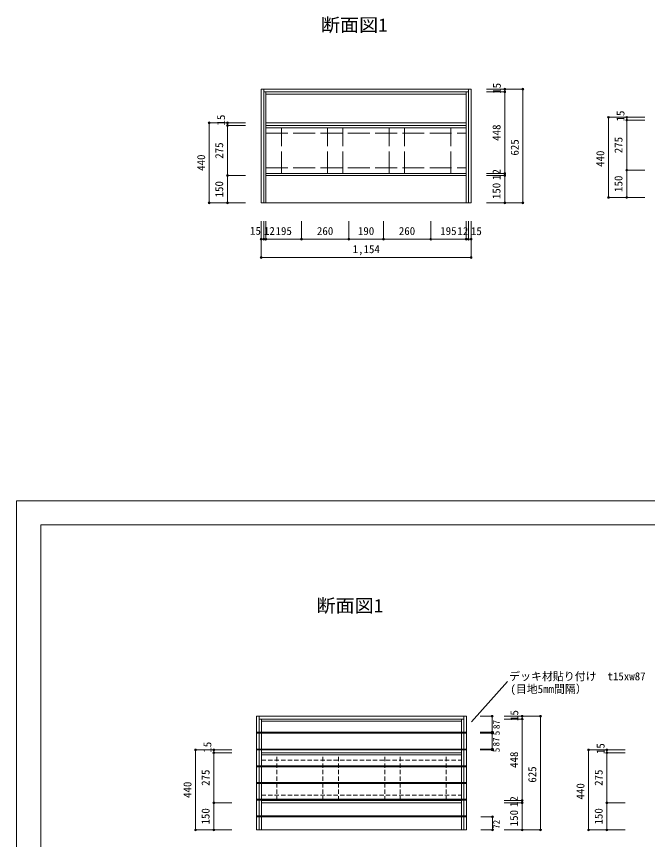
# Model space of a CAD drawing. Units: millimetres at full size, sheet at 1:20. Extents: x -4200 to 14827, y -2970 to 5632.
# Drawn here: x -4200 to -732, y 1108 to 5632 of the extents above; entities that cross this region are included whole.
import ezdxf
from ezdxf.enums import TextEntityAlignment as Align

# ---------------------------------------------------------------- set-up
doc = ezdxf.new("R2010")
doc.units = ezdxf.units.MM
doc.header["$LTSCALE"] = 20
doc.header["$PDMODE"] = 32
doc.header["$PDSIZE"] = 10
doc.linetypes.add('DASHED', pattern=[7.5, 6, -1.5])
doc.linetypes.add('DASHED1', pattern=[1.8, 1.2, -0.6])
doc.layers.add('0-0', color=7, linetype='Continuous', lineweight=18)
doc.layers.add('2-0', color=4, linetype='Continuous', lineweight=18)
doc.styles.add('ＭＳ ゴシック', font='')
doc.styles.get('ＭＳ ゴシック').set_extended_font_data('MS Gothic')

msp = doc.modelspace()

# ---------------------------------------------------------------- linework, layer by layer
at = {"layer": '0-0'}
msp.add_lwpolyline([(4200, 2970), (-4200, 2970), (-4200, -2970), (4200, -2970)], close=True, dxfattribs=at)
msp.add_lwpolyline([(4066.67, 2836.67), (-4066.67, 2836.67), (-4066.67, -2836.67)], dxfattribs=at)
at = {"layer": '2-0', "color": 33}
for p, q in [((-2855.94, 5232.42), (-1701.94, 5232.42)), ((-2855.94, 5232.42), (-2855.94, 4607.42)), ((-1701.94, 4607.42), (-1701.94, 5232.42)), ((-2828.94, 5047.42), (-1728.94, 5047.42)), ((-2880.72, 1785.13), (-2880.72, 1160.13)), ((-2880.72, 1785.13), (-1726.72, 1785.13)), ((-1741.72, 1785.13), (-2829.72, 1785.13)), ((-1726.72, 1160.13), (-1726.72, 1785.13)), ((-1586.25, 1785.13), (-1651.32, 1785.13)), ((-1586.25, 1785.13), (-1586.25, 1698.13)), ((-2880.72, 1698.13), (-1726.72, 1698.13)), ((-2880.72, 1693.13), (-1726.72, 1693.13)), ((-1586.25, 1698.13), (-1651.32, 1698.13)), ((-1586.25, 1693.13), (-1651.32, 1693.13)), ((-1586.25, 1698.13), (-1586.25, 1693.13)), ((-1586.25, 1693.13), (-1586.25, 1605.13)), ((-2880.72, 1605.13), (-1726.72, 1605.13)), ((-2880.72, 1600.13), (-1726.72, 1600.13)), ((-1586.25, 1605.13), (-1651.32, 1605.13)), ((-1586.25, 1600.13), (-1651.32, 1600.13)), ((-1586.25, 1605.13), (-1586.25, 1600.13)), ((-2880.72, 1513.13), (-1726.72, 1513.13)), ((-2880.72, 1508.13), (-1726.72, 1508.13)), ((-2880.72, 1421.13), (-1726.72, 1421.13)), ((-2880.72, 1416.13), (-1726.72, 1416.13)), ((-2880.72, 1329.13), (-1726.72, 1329.13)), ((-2880.72, 1324.13), (-1726.72, 1324.13)), ((-2880.72, 1237.13), (-1726.72, 1237.13)), ((-2880.72, 1232.13), (-1726.72, 1232.13)), ((-1583.73, 1232.13), (-1648.8, 1232.13)), ((-1583.73, 1232.13), (-1583.73, 1160.13)), ((-1583.73, 1160.13), (-1648.8, 1160.13))]:
    msp.add_line(p, q, dxfattribs=at)
at = {"layer": '2-0', "color": 7}
for p, q in [((-2840.94, 5232.42), (-2840.94, 4607.42)), ((-2840.94, 5217.42), (-1716.94, 5217.42)), ((-2828.94, 4757.42), (-2828.94, 5217.42)), ((-2828.94, 5205.42), (-1728.94, 5205.42)), ((-1728.94, 4757.42), (-1728.94, 5217.42)), ((-1716.94, 4607.42), (-1716.94, 5232.42)), ((-2828.94, 5032.42), (-1728.94, 5032.42)), ((-2828.94, 5020.42), (-1728.94, 5020.42)), ((-2828.94, 4769.42), (-1728.94, 4769.42)), ((-2855.94, 4607.42), (-2828.94, 4607.42)), ((-1701.94, 4607.42), (-1728.94, 4607.42)), ((-1699.68, 1754.45), (-1501.43, 1977.1)), ((-2865.72, 1785.13), (-2865.72, 1160.13)), ((-2865.72, 1770.13), (-1741.72, 1770.13)), ((-2853.72, 1310.13), (-2853.72, 1770.13)), ((-1753.72, 1310.13), (-1753.72, 1770.13)), ((-1741.72, 1160.13), (-1741.72, 1785.13)), ((-2853.72, 1758.13), (-1753.72, 1758.13)), ((-2853.72, 1585.13), (-1753.72, 1585.13)), ((-2853.72, 1573.13), (-1753.72, 1573.13)), ((-2853.72, 1322.13), (-1753.72, 1322.13)), ((-2880.72, 1160.13), (-2853.72, 1160.13)), ((-1726.72, 1160.13), (-1753.72, 1160.13))]:
    msp.add_line(p, q, dxfattribs=at)
at = {"layer": '2-0'}
for p, q in [((-1516.94, 5232.42), (-1616.94, 5232.42)), ((-1516.94, 5217.42), (-1616.94, 5217.42)), ((-1416.94, 5232.42), (-1516.94, 5232.42)), ((-1516.94, 5232.42), (-1516.94, 4769.42)), ((-1416.94, 5232.42), (-1416.94, 4607.42)), ((-946.96, 5077.6), (-946.96, 4637.6)), ((-846.96, 5077.6), (-746.96, 5077.6)), ((-3140.94, 5047.42), (-3040.94, 5047.42)), ((-3140.94, 5047.42), (-3140.94, 4607.42)), ((-3040.94, 5047.42), (-2940.94, 5047.42)), ((-3040.94, 5047.42), (-3040.94, 4757.42)), ((-3040.94, 5032.42), (-2940.94, 5032.42)), ((-846.96, 5062.6), (-746.96, 5062.6)), ((-3040.94, 4757.42), (-2940.94, 4757.42)), ((-3040.94, 4757.42), (-3040.94, 4607.42)), ((-1516.94, 4769.42), (-1616.94, 4769.42)), ((-1516.94, 4757.42), (-1616.94, 4757.42)), ((-1516.94, 4769.42), (-1516.94, 4757.42)), ((-1516.94, 4757.42), (-1516.94, 4607.42)), ((-846.96, 4787.6), (-746.96, 4787.6)), ((-846.96, 4787.6), (-846.96, 4637.6)), ((-946.96, 4637.6), (-846.96, 4637.6)), ((-846.96, 4637.6), (-746.96, 4637.6)), ((-3140.94, 4607.42), (-3040.94, 4607.42)), ((-3040.94, 4607.42), (-2940.94, 4607.42)), ((-1516.94, 4607.42), (-1616.94, 4607.42)), ((-1416.94, 4607.42), (-1516.94, 4607.42)), ((-2855.94, 4407.42), (-2855.94, 4507.42)), ((-2840.94, 4407.42), (-2840.94, 4507.42)), ((-2828.94, 4407.42), (-2828.94, 4507.42)), ((-2633.94, 4407.42), (-2633.94, 4507.42)), ((-2373.94, 4407.42), (-2373.94, 4507.42)), ((-2183.94, 4407.42), (-2183.94, 4507.42)), ((-1923.94, 4407.42), (-1923.94, 4507.42)), ((-1728.94, 4407.42), (-1728.94, 4507.42)), ((-1716.94, 4407.42), (-1716.94, 4507.42)), ((-1701.94, 4407.42), (-1701.94, 4507.42)), ((-2855.94, 4307.42), (-2855.94, 4407.42)), ((-2855.94, 4407.42), (-2828.94, 4407.42)), ((-2828.94, 4407.42), (-2633.94, 4407.42)), ((-2633.94, 4407.42), (-2373.94, 4407.42)), ((-2373.94, 4407.42), (-2183.94, 4407.42)), ((-2183.94, 4407.42), (-1923.94, 4407.42)), ((-1923.94, 4407.42), (-1728.94, 4407.42)), ((-1728.94, 4407.42), (-1701.94, 4407.42)), ((-1701.94, 4307.42), (-1701.94, 4407.42)), ((-2855.94, 4307.42), (-1701.94, 4307.42)), ((-1420.71, 1785.13), (-1520.71, 1785.13)), ((-1420.71, 1770.13), (-1520.71, 1770.13)), ((-1420.71, 1785.13), (-1420.71, 1322.13)), ((-1320.71, 1785.13), (-1420.71, 1785.13)), ((-1320.71, 1785.13), (-1320.71, 1160.13)), ((-3215.82, 1600.13), (-3215.82, 1160.13)), ((-3215.82, 1600.13), (-3115.82, 1600.13)), ((-3115.82, 1600.13), (-3115.82, 1310.13)), ((-3115.82, 1600.13), (-3015.82, 1600.13)), ((-3115.82, 1585.13), (-3015.82, 1585.13)), ((-1056, 1600.13), (-1056, 1160.13)), ((-956, 1600.13), (-856, 1600.13)), ((-956, 1585.13), (-856, 1585.13)), ((-1420.71, 1322.13), (-1520.71, 1322.13)), ((-1420.71, 1322.13), (-1420.71, 1310.13)), ((-3115.82, 1310.13), (-3115.82, 1160.13)), ((-3115.82, 1310.13), (-3015.82, 1310.13)), ((-1420.71, 1310.13), (-1520.71, 1310.13)), ((-1420.71, 1310.13), (-1420.71, 1160.13)), ((-956, 1310.13), (-856, 1310.13)), ((-956, 1310.13), (-956, 1160.13)), ((-3215.82, 1160.13), (-3115.82, 1160.13)), ((-3115.82, 1160.13), (-3015.82, 1160.13)), ((-1420.71, 1160.13), (-1520.71, 1160.13)), ((-1320.71, 1160.13), (-1420.71, 1160.13)), ((-1056, 1160.13), (-956, 1160.13)), ((-956, 1160.13), (-856, 1160.13))]:
    msp.add_line(p, q, dxfattribs=at)
at = {"layer": '2-0', "color": 7, "linetype": 'DASHED'}
for p, q in [((-2828.94, 4990.42), (-1728.94, 4990.42)), ((-2743.94, 4769.42), (-2743.94, 5020.42)), ((-2490.94, 4769.42), (-2490.94, 5020.42)), ((-2405.94, 4769.42), (-2405.94, 5020.42)), ((-2151.94, 4769.42), (-2151.94, 5020.42)), ((-2066.94, 4769.42), (-2066.94, 5020.42)), ((-1813.94, 4769.42), (-1813.94, 5020.42)), ((-2828.94, 4799.42), (-1728.94, 4799.42))]:
    msp.add_line(p, q, dxfattribs=at)
at = {"layer": '2-0', "color": 3}
for p, q in [((-2828.94, 4757.42), (-1728.94, 4757.42)), ((-2828.94, 4607.42), (-2828.94, 4757.42)), ((-1728.94, 4607.42), (-1728.94, 4757.42)), ((-2828.94, 4607.42), (-1728.94, 4607.42)), ((-2853.72, 1160.13), (-2853.72, 1310.13)), ((-2853.72, 1310.13), (-1753.72, 1310.13))]:
    msp.add_line(p, q, dxfattribs=at)
at = {"layer": '2-0', "color": 7, "linetype": 'DASHED1'}
for p, q in [((-2853.72, 1543.13), (-1753.72, 1543.13)), ((-2768.72, 1322.13), (-2768.72, 1573.13)), ((-2515.72, 1322.13), (-2515.72, 1573.13)), ((-2430.72, 1322.13), (-2430.72, 1573.13)), ((-2176.72, 1322.13), (-2176.72, 1573.13)), ((-2091.72, 1322.13), (-2091.72, 1573.13)), ((-1838.72, 1322.13), (-1838.72, 1573.13)), ((-2853.72, 1352.13), (-1753.72, 1352.13))]:
    msp.add_line(p, q, dxfattribs=at)
at = {"layer": '2-0'}
for points in [[(-946.96, 5077.6), (-846.96, 5077.6), (-846.96, 4787.6)], [(-1056, 1600.13), (-956, 1600.13), (-956, 1310.13)]]:
    msp.add_lwpolyline(points, dxfattribs=at)
at = {"layer": '2-0', "color": 3}
msp.add_lwpolyline([(-2853.72, 1160.13), (-1753.72, 1160.13), (-1753.72, 1310.13)], dxfattribs=at)
at = {"layer": '2-0', "color": 2}
for p in [(-1516.94, 5232.42), (-1516.94, 5217.42), (-1416.94, 5232.42), (-946.96, 5077.6), (-846.96, 5077.6), (-846.96, 5062.6), (-3140.94, 5047.42), (-3040.94, 5047.42), (-3040.94, 5032.42), (-3040.94, 4757.42), (-1516.94, 4769.42), (-1516.94, 4757.42), (-846.96, 4787.6), (-946.96, 4637.6), (-846.96, 4637.6), (-3140.94, 4607.42), (-3040.94, 4607.42), (-1516.94, 4607.42), (-1416.94, 4607.42), (-2855.94, 4407.42), (-2840.94, 4407.42), (-2828.94, 4407.42), (-2633.94, 4407.42), (-2373.94, 4407.42), (-2183.94, 4407.42), (-1923.94, 4407.42), (-1728.94, 4407.42), (-1716.94, 4407.42), (-1701.94, 4407.42), (-2855.94, 4307.42), (-1701.94, 4307.42), (-1420.71, 1785.13), (-1420.71, 1770.13), (-1320.71, 1785.13), (-3215.82, 1600.13), (-3115.82, 1600.13), (-3115.82, 1585.13), (-1056, 1600.13), (-956, 1600.13), (-956, 1585.13), (-3115.82, 1310.13), (-1420.71, 1322.13), (-1420.71, 1310.13), (-956, 1310.13), (-3215.82, 1160.13), (-3115.82, 1160.13), (-1420.71, 1160.13), (-1320.71, 1160.13), (-1056, 1160.13), (-956, 1160.13)]:
    msp.add_point(p, dxfattribs=at)
at = {"layer": '2-0', "color": 33}
for p in [(-1586.25, 1785.13), (-1586.25, 1698.13), (-1586.25, 1693.13), (-1586.25, 1605.13), (-1586.25, 1600.13), (-1583.73, 1232.13), (-1583.73, 1160.13)]:
    msp.add_point(p, dxfattribs=at)

# ---------------------------------------------------------------- texts
at = {"layer": '2-0', "color": 7, "style": 'ＭＳ ゴシック', "width": 1.05}
for p in [(-2527.22, 5526.79), (-2551.99, 2334.73)]:
    msp.add_text('断面図1', height=73.31, dxfattribs=at).set_placement(p, align=Align.BOTTOM_LEFT)
at = {"layer": '2-0', "style": 'ＭＳ ゴシック'}
for s, p in [('15', (-1525.58, 5206.74)), ('15', (-3040.94, 5032.42)), ('15', (-846.07, 5054.81)), ('448', (-1526.94, 4948.42)), ('275', (-3050.94, 4849.92)), ('625', (-1426.94, 4867.42)), ('275', (-856.96, 4880.1)), ('440', (-956.96, 4805.1)), ('440', (-3150.15, 4783.46)), ('12', (-1526.94, 4733.42)), ('150', (-856.96, 4667.6)), ('150', (-3050.94, 4637.42)), ('150', (-1527.37, 4627.86)), ('15', (-1429.34, 1759.45)), ('15', (-3115.82, 1585.13)), ('15', (-955.12, 1577.34)), ('448', (-1430.71, 1501.13)), ('625', (-1330.71, 1420.13)), ('275', (-3125.82, 1402.63)), ('275', (-966, 1402.63)), ('440', (-3225.03, 1336.17)), ('440', (-1066, 1327.63)), ('12', (-1430.71, 1286.13)), ('150', (-3125.82, 1190.13)), ('150', (-1431.14, 1180.57)), ('150', (-966, 1190.13))]:
    msp.add_text(s, height=43.99, rotation=90, dxfattribs=at).set_placement(p, align=Align.BOTTOM_LEFT)
for s, p in [('15', (-2916.46, 4418.83)), ('12', (-2840.33, 4417.92)), ('195', (-2776.44, 4417.42)), ('260', (-2548.94, 4417.42)), ('190', (-2323.94, 4417.42)), ('260', (-2098.94, 4417.42)), ('195', (-1871.44, 4417.42)), ('12', (-1777, 4416.89)), ('15', (-1702.67, 4416.89)), ('1,154', (-2352.9, 4317.76))]:
    msp.add_text(s, height=43.99, dxfattribs=at).set_placement(p, align=Align.BOTTOM_LEFT)
at = {"layer": '2-0', "color": 7, "style": 'ＭＳ ゴシック'}
for s, p in [('デッキ材貼り付け\u3000t15xw87', (-1492.54, 1969.67)), ('(目地5mm間隔）', (-1486.09, 1899.52))]:
    msp.add_text(s, height=43.99, dxfattribs=at).set_placement(p, align=Align.BOTTOM_LEFT)
at = {"layer": '2-0', "color": 33, "style": 'ＭＳ ゴシック'}
for s, p in [('87', (-1533.03, 1714.7)), ('5', (-1533.59, 1680.63)), ('87', (-1534.95, 1619.13)), ('5', (-1534.04, 1587.63)), ('72', (-1533.78, 1166.13))]:
    msp.add_text(s, height=36.66, rotation=90, dxfattribs=at).set_placement(p, align=Align.BOTTOM_LEFT)

doc.saveas('drawing.dxf')
